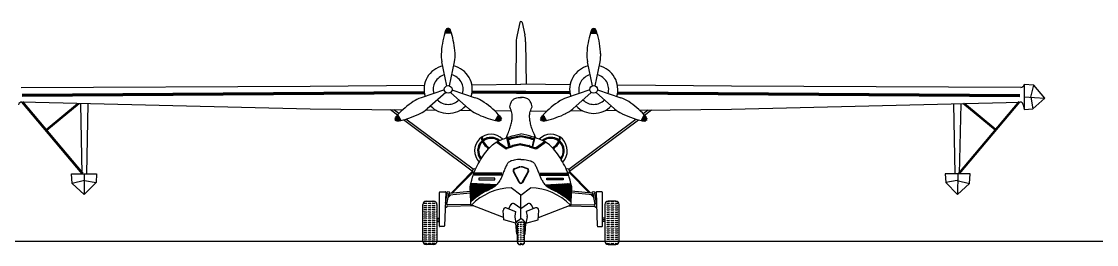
# Model space of a CAD drawing. Extents: x -166 to 11, y 0 to 66.
# Drawn here: x -83.02 to -50.92, y 49.77 to 56.44 of the extents above; entities that cross this region are included whole.
import ezdxf

# ---------------------------------------------------------------- set-up
doc = ezdxf.new("R2010")
doc.units = 0
doc.layers.get('0').update_dxf_attribs({"linetype": 'CONTINUOUS'})
doc.layers.add('AVION', color=7, linetype='CONTINUOUS')

# ---------------------------------------------------------------- blocks, each defined once
blk = doc.blocks.new('*X18')
at = {"color": 0}
for p, q in [((12.145, 7.336), (12.193, 7.419)), ((12.147, 7.289), (12.227, 7.427)), ((12.218, 7.289), (12.162, 7.385)), ((12.171, 7.4), (12.282, 7.4)), ((12.176, 7.289), (12.253, 7.422)), ((12.246, 7.289), (12.178, 7.408)), ((12.275, 7.289), (12.198, 7.422)), ((12.204, 7.289), (12.274, 7.409)), ((12.208, 7.425), (12.245, 7.425)), ((12.304, 7.289), (12.224, 7.427)), ((12.233, 7.289), (12.29, 7.387)), ((12.311, 7.327), (12.257, 7.421)), ((12.131, 7.289), (12.13, 7.29)), ((12.134, 7.3), (12.32, 7.3)), ((12.16, 7.289), (12.141, 7.322)), ((12.142, 7.325), (12.312, 7.325)), ((12.15, 7.35), (12.303, 7.35)), ((12.189, 7.289), (12.151, 7.354)), ((12.159, 7.375), (12.295, 7.375)), ((12.262, 7.289), (12.301, 7.356)), ((12.291, 7.289), (12.312, 7.324)), ((12.32, 7.289), (12.322, 7.292))]:
    blk.add_line(p, q, dxfattribs=at)
blk = doc.blocks.new('*X19')
at = {"color": 0}
for p, q in [((12.614, 2.239), (12.625, 2.25)), ((12.625, 2.25), (12.688, 2.25)), ((12.688, 2.25), (12.699, 2.261)), ((12.739, 2.239), (12.75, 2.25)), ((12.75, 2.25), (12.812, 2.25)), ((12.812, 2.25), (12.824, 2.261)), ((12.864, 2.239), (12.875, 2.25)), ((12.875, 2.25), (12.931, 2.25)), ((12.561, 2.125), (12.562, 2.125)), ((12.561, 2.062), (12.562, 2.062)), ((12.561, 2), (12.562, 2)), ((12.561, 1.938), (12.562, 1.938)), ((12.562, 2.125), (12.574, 2.136)), ((12.562, 2.062), (12.574, 2.074)), ((12.562, 2), (12.574, 2.011)), ((12.562, 1.938), (12.574, 1.949)), ((12.564, 2.189), (12.574, 2.199)), ((12.614, 2.176), (12.625, 2.188)), ((12.614, 2.114), (12.625, 2.125)), ((12.614, 2.051), (12.625, 2.062)), ((12.614, 1.989), (12.625, 2)), ((12.614, 1.926), (12.625, 1.938)), ((12.625, 2.188), (12.688, 2.188)), ((12.625, 2.125), (12.688, 2.125)), ((12.625, 2.062), (12.688, 2.062)), ((12.625, 2), (12.688, 2)), ((12.625, 1.938), (12.688, 1.938)), ((12.688, 2.188), (12.699, 2.199)), ((12.688, 2.125), (12.699, 2.136)), ((12.688, 2.062), (12.699, 2.074)), ((12.688, 2), (12.699, 2.011)), ((12.688, 1.938), (12.699, 1.949)), ((12.739, 2.176), (12.75, 2.188)), ((12.739, 2.114), (12.75, 2.125)), ((12.739, 2.051), (12.75, 2.062)), ((12.739, 1.989), (12.75, 2)), ((12.739, 1.926), (12.75, 1.938)), ((12.75, 2.188), (12.812, 2.188)), ((12.75, 2.125), (12.812, 2.125)), ((12.75, 2.062), (12.812, 2.062)), ((12.75, 2), (12.812, 2)), ((12.75, 1.938), (12.812, 1.938)), ((12.812, 2.188), (12.824, 2.199)), ((12.812, 2.125), (12.824, 2.136)), ((12.812, 2.062), (12.824, 2.074)), ((12.812, 2), (12.824, 2.011)), ((12.812, 1.938), (12.824, 1.949)), ((12.864, 2.176), (12.875, 2.188)), ((12.864, 2.114), (12.875, 2.125)), ((12.864, 2.051), (12.875, 2.062)), ((12.864, 1.989), (12.875, 2)), ((12.864, 1.926), (12.875, 1.938)), ((12.875, 2.188), (12.938, 2.188)), ((12.875, 2.125), (12.938, 2.125)), ((12.875, 2.062), (12.938, 2.062)), ((12.875, 2), (12.938, 2)), ((12.875, 1.938), (12.938, 1.938)), ((12.938, 2.188), (12.949, 2.199)), ((12.938, 2.125), (12.949, 2.136)), ((12.938, 2.062), (12.949, 2.074)), ((12.938, 2), (12.949, 2.011)), ((12.938, 1.938), (12.949, 1.949)), ((12.561, 1.875), (12.562, 1.875)), ((12.561, 1.812), (12.562, 1.812)), ((12.561, 1.75), (12.562, 1.75)), ((12.561, 1.688), (12.562, 1.688)), ((12.561, 1.625), (12.562, 1.625)), ((12.562, 1.875), (12.574, 1.886)), ((12.562, 1.812), (12.574, 1.824)), ((12.562, 1.75), (12.574, 1.761)), ((12.562, 1.688), (12.574, 1.699)), ((12.562, 1.625), (12.574, 1.636)), ((12.614, 1.864), (12.625, 1.875)), ((12.614, 1.801), (12.625, 1.812)), ((12.614, 1.739), (12.625, 1.75)), ((12.614, 1.676), (12.625, 1.688)), ((12.614, 1.614), (12.625, 1.625)), ((12.625, 1.875), (12.688, 1.875)), ((12.625, 1.812), (12.688, 1.812)), ((12.625, 1.75), (12.688, 1.75)), ((12.625, 1.688), (12.688, 1.688)), ((12.625, 1.625), (12.688, 1.625)), ((12.688, 1.875), (12.699, 1.886)), ((12.688, 1.812), (12.699, 1.824)), ((12.688, 1.75), (12.699, 1.761)), ((12.688, 1.688), (12.699, 1.699)), ((12.688, 1.625), (12.699, 1.636)), ((12.739, 1.864), (12.75, 1.875)), ((12.739, 1.801), (12.75, 1.812)), ((12.739, 1.739), (12.75, 1.75)), ((12.739, 1.676), (12.75, 1.688)), ((12.739, 1.614), (12.75, 1.625)), ((12.75, 1.875), (12.812, 1.875)), ((12.75, 1.812), (12.812, 1.812)), ((12.75, 1.75), (12.812, 1.75)), ((12.75, 1.688), (12.812, 1.688)), ((12.75, 1.625), (12.812, 1.625)), ((12.812, 1.875), (12.824, 1.886)), ((12.812, 1.812), (12.824, 1.824)), ((12.812, 1.75), (12.824, 1.761)), ((12.812, 1.688), (12.824, 1.699)), ((12.812, 1.625), (12.824, 1.636)), ((12.864, 1.864), (12.875, 1.875)), ((12.864, 1.801), (12.875, 1.812)), ((12.864, 1.739), (12.875, 1.75)), ((12.864, 1.676), (12.875, 1.688)), ((12.864, 1.614), (12.875, 1.625)), ((12.875, 1.875), (12.938, 1.875)), ((12.875, 1.812), (12.938, 1.812)), ((12.875, 1.75), (12.938, 1.75)), ((12.875, 1.688), (12.938, 1.688)), ((12.875, 1.625), (12.938, 1.625)), ((12.938, 1.875), (12.949, 1.886)), ((12.938, 1.812), (12.949, 1.824)), ((12.938, 1.75), (12.949, 1.761)), ((12.938, 1.688), (12.949, 1.699)), ((12.938, 1.625), (12.949, 1.636)), ((12.561, 1.562), (12.562, 1.562)), ((12.561, 1.5), (12.562, 1.5)), ((12.561, 1.438), (12.562, 1.438)), ((12.561, 1.375), (12.562, 1.375)), ((12.561, 1.312), (12.562, 1.312)), ((12.562, 1.562), (12.574, 1.574)), ((12.562, 1.5), (12.574, 1.511)), ((12.562, 1.438), (12.574, 1.449)), ((12.562, 1.375), (12.574, 1.386)), ((12.562, 1.312), (12.574, 1.324)), ((12.614, 1.551), (12.625, 1.562)), ((12.614, 1.489), (12.625, 1.5)), ((12.614, 1.426), (12.625, 1.438)), ((12.614, 1.364), (12.625, 1.375)), ((12.614, 1.301), (12.625, 1.312)), ((12.625, 1.562), (12.688, 1.562)), ((12.625, 1.5), (12.688, 1.5)), ((12.625, 1.438), (12.688, 1.438)), ((12.625, 1.375), (12.688, 1.375)), ((12.625, 1.312), (12.688, 1.312)), ((12.688, 1.562), (12.699, 1.574)), ((12.688, 1.5), (12.699, 1.511)), ((12.688, 1.438), (12.699, 1.449)), ((12.688, 1.375), (12.699, 1.386)), ((12.688, 1.312), (12.699, 1.324)), ((12.739, 1.551), (12.75, 1.562)), ((12.739, 1.489), (12.75, 1.5)), ((12.739, 1.426), (12.75, 1.438)), ((12.739, 1.364), (12.75, 1.375)), ((12.739, 1.301), (12.75, 1.312)), ((12.75, 1.562), (12.812, 1.562)), ((12.75, 1.5), (12.812, 1.5)), ((12.75, 1.438), (12.812, 1.438)), ((12.75, 1.375), (12.812, 1.375)), ((12.75, 1.312), (12.812, 1.312)), ((12.812, 1.562), (12.824, 1.574)), ((12.812, 1.5), (12.824, 1.511)), ((12.812, 1.438), (12.824, 1.449)), ((12.812, 1.375), (12.824, 1.386)), ((12.812, 1.312), (12.824, 1.324)), ((12.864, 1.551), (12.875, 1.562)), ((12.864, 1.489), (12.875, 1.5)), ((12.864, 1.426), (12.875, 1.438)), ((12.864, 1.364), (12.875, 1.375)), ((12.864, 1.301), (12.875, 1.312)), ((12.875, 1.562), (12.938, 1.562)), ((12.875, 1.5), (12.938, 1.5)), ((12.875, 1.438), (12.938, 1.438)), ((12.875, 1.375), (12.938, 1.375)), ((12.875, 1.312), (12.938, 1.312)), ((12.938, 1.562), (12.949, 1.574)), ((12.938, 1.5), (12.949, 1.511)), ((12.938, 1.438), (12.949, 1.449)), ((12.938, 1.375), (12.949, 1.386)), ((12.938, 1.312), (12.949, 1.324)), ((12.561, 1.25), (12.562, 1.25)), ((12.561, 1.188), (12.562, 1.188)), ((12.561, 1.125), (12.562, 1.125)), ((12.561, 1.062), (12.562, 1.062)), ((12.562, 1.25), (12.574, 1.261)), ((12.562, 1.188), (12.574, 1.199)), ((12.562, 1.125), (12.574, 1.136)), ((12.562, 1.062), (12.574, 1.074)), ((12.614, 1.239), (12.625, 1.25)), ((12.614, 1.176), (12.625, 1.188)), ((12.614, 1.114), (12.625, 1.125)), ((12.614, 1.051), (12.625, 1.062)), ((12.614, 0.989), (12.625, 1)), ((12.625, 1.25), (12.688, 1.25)), ((12.625, 1.188), (12.688, 1.188)), ((12.625, 1.125), (12.688, 1.125)), ((12.625, 1.062), (12.688, 1.062)), ((12.625, 1), (12.688, 1)), ((12.688, 1.25), (12.699, 1.261)), ((12.688, 1.188), (12.699, 1.199)), ((12.688, 1.125), (12.699, 1.136)), ((12.688, 1.062), (12.699, 1.074)), ((12.688, 1), (12.699, 1.011)), ((12.739, 1.239), (12.75, 1.25)), ((12.739, 1.176), (12.75, 1.188)), ((12.739, 1.114), (12.75, 1.125)), ((12.739, 1.051), (12.75, 1.062)), ((12.739, 0.989), (12.75, 1)), ((12.75, 1.25), (12.812, 1.25)), ((12.75, 1.188), (12.812, 1.188)), ((12.75, 1.125), (12.812, 1.125)), ((12.75, 1.062), (12.812, 1.062)), ((12.75, 1), (12.812, 1)), ((12.812, 1.25), (12.824, 1.261)), ((12.812, 1.188), (12.824, 1.199)), ((12.812, 1.125), (12.824, 1.136)), ((12.812, 1.062), (12.824, 1.074)), ((12.812, 1), (12.824, 1.011)), ((12.864, 1.239), (12.875, 1.25)), ((12.864, 1.176), (12.875, 1.188)), ((12.864, 1.114), (12.875, 1.125)), ((12.864, 1.051), (12.875, 1.062)), ((12.864, 0.989), (12.875, 1)), ((12.875, 1.25), (12.938, 1.25)), ((12.875, 1.188), (12.938, 1.188)), ((12.875, 1.125), (12.938, 1.125)), ((12.875, 1.062), (12.938, 1.062)), ((12.875, 1), (12.938, 1)), ((12.938, 1.25), (12.949, 1.261)), ((12.938, 1.188), (12.949, 1.199)), ((12.938, 1.125), (12.949, 1.136)), ((12.938, 1.062), (12.949, 1.074)), ((12.938, 1), (12.949, 1.011))]:
    blk.add_line(p, q, dxfattribs=at)
blk = doc.blocks.new('*X20')
at = {"color": 0}
for p, q in [((10.053, 1.625), (10.062, 1.625)), ((10.062, 1.625), (10.071, 1.634)), ((10.114, 1.614), (10.124, 1.624)), ((10.053, 1.562), (10.062, 1.562)), ((10.053, 1.5), (10.062, 1.5)), ((10.053, 1.438), (10.062, 1.438)), ((10.053, 1.375), (10.062, 1.375)), ((10.053, 1.312), (10.062, 1.312)), ((10.062, 1.562), (10.074, 1.574)), ((10.062, 1.5), (10.074, 1.511)), ((10.062, 1.438), (10.074, 1.449)), ((10.062, 1.375), (10.074, 1.386)), ((10.062, 1.312), (10.074, 1.324)), ((10.114, 1.551), (10.125, 1.562)), ((10.114, 1.489), (10.125, 1.5)), ((10.114, 1.426), (10.125, 1.438)), ((10.114, 1.364), (10.125, 1.375)), ((10.114, 1.301), (10.125, 1.312)), ((10.125, 1.562), (10.16, 1.562)), ((10.125, 1.5), (10.16, 1.5)), ((10.125, 1.438), (10.16, 1.438)), ((10.125, 1.375), (10.16, 1.375)), ((10.125, 1.312), (10.16, 1.312)), ((10.053, 1.25), (10.062, 1.25)), ((10.053, 1.188), (10.062, 1.188)), ((10.053, 1.125), (10.062, 1.125)), ((10.053, 1.062), (10.062, 1.062)), ((10.053, 1), (10.062, 1)), ((10.062, 1.25), (10.074, 1.261)), ((10.062, 1.188), (10.074, 1.199)), ((10.062, 1.125), (10.074, 1.136)), ((10.062, 1.062), (10.074, 1.074)), ((10.062, 1), (10.074, 1.011)), ((10.114, 1.239), (10.125, 1.25)), ((10.114, 1.176), (10.125, 1.188)), ((10.114, 1.114), (10.125, 1.125)), ((10.114, 1.051), (10.125, 1.062)), ((10.114, 0.989), (10.125, 1)), ((10.125, 1.25), (10.16, 1.25)), ((10.125, 1.188), (10.16, 1.188)), ((10.125, 1.125), (10.16, 1.125)), ((10.125, 1.062), (10.16, 1.062)), ((10.125, 1), (10.15, 1))]:
    blk.add_line(p, q, dxfattribs=at)
blk = doc.blocks.new('*X21')
at = {"color": 0}
for p, q in [((10.787, 2.744), (10.791, 2.748)), ((10.81, 2.722), (10.838, 2.751)), ((10.926, 2.641), (10.818, 2.75)), ((10.834, 2.702), (10.885, 2.754)), ((10.859, 2.683), (10.932, 2.756)), ((11.014, 2.597), (10.86, 2.752)), ((10.885, 2.665), (10.979, 2.759)), ((11.099, 2.557), (10.902, 2.754)), ((10.913, 2.649), (11.026, 2.762)), ((10.942, 2.633), (11.073, 2.764)), ((11.192, 2.508), (10.943, 2.757)), ((10.971, 2.618), (11.12, 2.767)), ((11.319, 2.426), (10.985, 2.759)), ((11.001, 2.604), (11.167, 2.77)), ((11.498, 2.291), (11.027, 2.762)), ((11.031, 2.59), (11.214, 2.773)), ((11.061, 2.576), (11.261, 2.775)), ((11.555, 2.277), (11.069, 2.764)), ((11.091, 2.561), (11.307, 2.778)), ((11.557, 2.32), (11.11, 2.767)), ((11.12, 2.547), (11.354, 2.781)), ((11.149, 2.532), (11.401, 2.783)), ((11.558, 2.363), (11.152, 2.769)), ((11.178, 2.516), (11.448, 2.786)), ((11.56, 2.405), (11.194, 2.771)), ((11.206, 2.5), (11.495, 2.789)), ((11.233, 2.483), (11.542, 2.792)), ((11.562, 2.448), (11.236, 2.774)), ((11.26, 2.466), (11.554, 2.76)), ((11.563, 2.491), (11.277, 2.776)), ((11.287, 2.448), (11.563, 2.724)), ((11.313, 2.43), (11.57, 2.687)), ((11.565, 2.533), (11.319, 2.779)), ((11.339, 2.411), (11.568, 2.641)), ((11.566, 2.576), (11.361, 2.781)), ((11.364, 2.393), (11.567, 2.595)), ((11.568, 2.619), (11.403, 2.784)), ((11.569, 2.662), (11.445, 2.786)), ((11.567, 2.708), (11.486, 2.788)), ((11.553, 2.766), (11.528, 2.791)), ((11.39, 2.374), (11.565, 2.549)), ((11.415, 2.355), (11.563, 2.504)), ((11.44, 2.336), (11.562, 2.458)), ((11.465, 2.317), (11.56, 2.412)), ((11.49, 2.297), (11.559, 2.366)), ((11.514, 2.278), (11.557, 2.32)), ((11.539, 2.258), (11.555, 2.275))]:
    blk.add_line(p, q, dxfattribs=at)

msp = doc.modelspace()

# ---------------------------------------------------------------- linework, layer by layer
at = {"layer": 'AVION'}
for p, q in [((-68.144, 56.406), (-68.226, 56.036)), ((-68.074, 56.406), (-67.992, 56.036)), ((-70.186, 56.093), (-70.379, 56.093)), ((-66.032, 56.093), (-65.839, 56.093)), ((-68.249, 55.833), (-68.265, 54.561)), ((-67.969, 55.833), (-67.953, 54.561)), ((-70.324, 54.515), (-70.47, 55.235)), ((-70.241, 54.515), (-70.095, 55.235)), ((-65.977, 54.515), (-66.123, 55.235)), ((-65.894, 54.515), (-65.748, 55.235)), ((-69.577, 54.549), (-68.109, 54.563)), ((-66.641, 54.549), (-68.109, 54.563)), ((-83.034, 54.468), (-74.397, 54.503)), ((-70.997, 54.332), (-83.005, 54.255)), ((-70.995, 54.317), (-83.004, 54.24)), ((-70.993, 54.302), (-83.004, 54.225)), ((-70.991, 54.287), (-83.004, 54.21)), ((-70.988, 54.272), (-83.004, 54.195)), ((-74.397, 54.503), (-70.99, 54.535)), ((-70.396, 54.39), (-71.092, 54.157)), ((-70.355, 54.318), (-70.905, 53.832)), ((-70.21, 54.318), (-69.66, 53.832)), ((-70.168, 54.39), (-69.472, 54.157)), ((-67.973, 54.291), (-69.575, 54.281)), ((-67.973, 54.306), (-69.572, 54.296)), ((-67.973, 54.321), (-69.57, 54.311)), ((-67.973, 54.336), (-69.568, 54.326)), ((-67.974, 54.351), (-69.566, 54.341)), ((-68.245, 54.336), (-66.65, 54.326)), ((-68.245, 54.321), (-66.648, 54.311)), ((-68.245, 54.306), (-66.646, 54.296)), ((-68.245, 54.291), (-66.643, 54.281)), ((-68.244, 54.351), (-66.652, 54.341)), ((-66.05, 54.39), (-66.746, 54.157)), ((-66.008, 54.318), (-66.558, 53.832)), ((-65.863, 54.318), (-65.313, 53.832)), ((-65.822, 54.39), (-65.126, 54.157)), ((-65.23, 54.272), (-53.214, 54.195)), ((-61.821, 54.503), (-65.228, 54.535)), ((-65.227, 54.287), (-53.214, 54.21)), ((-65.225, 54.302), (-53.214, 54.225)), ((-65.223, 54.317), (-53.213, 54.24)), ((-65.221, 54.332), (-53.213, 54.255)), ((-53.184, 54.468), (-61.821, 54.503)), ((-53.084, 54.557), (-53.085, 54.551)), ((-53.084, 54.557), (-53.083, 53.811)), ((-52.797, 54.536), (-53.084, 54.557)), ((-52.888, 54.171), (-52.797, 54.536)), ((-52.471, 54.142), (-52.797, 54.536)), ((-74.398, 53.816), (-83.007, 54.03)), ((-81.206, 51.881), (-83.007, 54.03)), ((-81.183, 51.9), (-82.984, 54.049)), ((-82.283, 53.213), (-81.349, 53.989)), ((-82.264, 53.189), (-81.303, 53.988)), ((-81.206, 51.881), (-81.25, 53.981)), ((-81.074, 51.881), (-81.029, 53.981)), ((-61.82, 53.816), (-53.211, 54.03)), ((-55.144, 51.881), (-55.189, 53.981)), ((-55.035, 51.9), (-53.234, 54.049)), ((-55.012, 51.881), (-53.211, 54.03)), ((-55.012, 51.881), (-54.968, 53.981)), ((-53.954, 53.189), (-54.915, 53.988)), ((-53.935, 53.213), (-54.869, 53.989)), ((-53.11, 53.949), (-53.083, 53.811)), ((-53.084, 54.184), (-52.471, 54.142)), ((-52.888, 54.171), (-52.825, 53.823)), ((-52.825, 53.823), (-52.471, 54.142)), ((-71.649, 53.79), (-74.398, 53.816)), ((-71.794, 53.635), (-72.006, 53.793)), ((-71.758, 53.683), (-71.905, 53.793)), ((-71.791, 53.648), (-71.694, 53.481)), ((-70.634, 53.781), (-70.963, 53.784)), ((-69.584, 53.771), (-69.942, 53.774)), ((-68.393, 53.76), (-68.888, 53.764)), ((-68.871, 53.481), (-68.774, 53.648)), ((-67.825, 53.76), (-67.33, 53.764)), ((-67.347, 53.481), (-67.444, 53.648)), ((-66.634, 53.771), (-66.276, 53.774)), ((-65.584, 53.781), (-65.255, 53.784)), ((-64.569, 53.79), (-61.82, 53.816)), ((-64.427, 53.648), (-64.524, 53.481)), ((-64.46, 53.683), (-64.313, 53.793)), ((-64.424, 53.635), (-64.212, 53.793)), ((-53.083, 53.811), (-52.825, 53.823)), ((-71.822, 53.469), (-71.848, 53.495)), ((-69.563, 51.963), (-71.615, 53.5)), ((-69.539, 52.02), (-71.542, 53.52)), ((-66.679, 52.02), (-64.676, 53.52)), ((-66.655, 51.963), (-64.603, 53.5)), ((-64.396, 53.469), (-64.37, 53.495)), ((-68.53, 52.985), (-68.507, 52.989)), ((-68.466, 52.689), (-68.53, 52.985)), ((-68.507, 52.989), (-68.443, 52.697)), ((-67.711, 52.989), (-67.775, 52.697)), ((-67.752, 52.689), (-67.688, 52.985)), ((-67.688, 52.985), (-67.711, 52.989)), ((-68.582, 52.646), (-68.845, 52.829)), ((-68.578, 52.68), (-68.816, 52.846)), ((-68.358, 52.696), (-68.518, 52.638)), ((-68.366, 52.725), (-68.514, 52.671)), ((-68.116, 52.784), (-68.359, 52.727)), ((-68.109, 52.755), (-68.35, 52.698)), ((-68.109, 52.755), (-67.868, 52.698)), ((-68.102, 52.784), (-67.859, 52.727)), ((-67.86, 52.696), (-67.7, 52.638)), ((-67.852, 52.725), (-67.704, 52.671)), ((-67.64, 52.68), (-67.402, 52.846)), ((-67.636, 52.646), (-67.373, 52.829)), ((-68.296, 52.047), (-68.159, 52.094)), ((-68.291, 52.032), (-68.154, 52.08)), ((-67.927, 52.032), (-68.064, 52.08)), ((-67.922, 52.047), (-68.059, 52.094)), ((-81.523, 51.881), (-81.517, 51.882)), ((-81.523, 51.881), (-80.778, 51.88)), ((-81.503, 51.594), (-81.523, 51.881)), ((-81.137, 51.685), (-81.503, 51.594)), ((-81.15, 51.881), (-81.147, 51.268)), ((-81.137, 51.685), (-80.79, 51.621)), ((-80.778, 51.88), (-80.79, 51.621)), ((-69.562, 51.954), (-70.196, 51.311)), ((-69.548, 51.925), (-70.149, 51.315)), ((-68.683, 51.842), (-69.507, 51.843)), ((-68.683, 51.902), (-69.506, 51.903)), ((-68.683, 51.887), (-69.506, 51.888)), ((-68.683, 51.872), (-69.506, 51.873)), ((-68.683, 51.857), (-69.506, 51.858)), ((-68.884, 51.756), (-69.366, 51.756)), ((-69.366, 51.756), (-69.366, 51.704)), ((-69.366, 51.704), (-68.887, 51.704)), ((-68.887, 51.704), (-68.887, 51.753)), ((-68.161, 51.63), (-68.334, 51.947)), ((-68.148, 51.638), (-68.321, 51.954)), ((-68.07, 51.638), (-67.897, 51.954)), ((-68.057, 51.63), (-67.884, 51.947)), ((-67.535, 51.902), (-66.712, 51.903)), ((-67.535, 51.887), (-66.712, 51.888)), ((-67.535, 51.872), (-66.712, 51.873)), ((-67.535, 51.857), (-66.712, 51.858)), ((-67.535, 51.842), (-66.711, 51.843)), ((-67.334, 51.756), (-66.852, 51.756)), ((-67.331, 51.704), (-67.331, 51.753)), ((-66.852, 51.704), (-67.331, 51.704)), ((-66.852, 51.756), (-66.852, 51.704)), ((-66.67, 51.925), (-66.069, 51.315)), ((-66.656, 51.954), (-66.022, 51.311)), ((-54.695, 51.881), (-55.44, 51.88)), ((-55.44, 51.88), (-55.428, 51.621)), ((-55.081, 51.685), (-55.428, 51.621)), ((-55.081, 51.685), (-54.715, 51.594)), ((-55.067, 51.881), (-55.071, 51.268)), ((-54.715, 51.594), (-54.695, 51.881)), ((-54.695, 51.881), (-54.701, 51.882)), ((-81.147, 51.268), (-81.503, 51.594)), ((-80.79, 51.621), (-81.147, 51.268)), ((-70.239, 51.307), (-69.621, 51.364)), ((-69.626, 51.499), (-69.602, 51.597)), ((-69.61, 51.051), (-69.626, 51.499)), ((-68.84, 51.552), (-69.602, 51.597)), ((-68.109, 51.246), (-68.397, 51.465)), ((-68.109, 51.246), (-67.821, 51.465)), ((-67.378, 51.552), (-66.616, 51.597)), ((-66.592, 51.499), (-66.616, 51.597)), ((-66.608, 51.051), (-66.592, 51.499)), ((-65.979, 51.307), (-66.597, 51.364)), ((-55.428, 51.621), (-55.071, 51.268)), ((-55.071, 51.268), (-54.715, 51.594)), ((-70.939, 51.067), (-70.716, 51.067)), ((-70.54, 50.321), (-70.541, 51.331)), ((-70.531, 51.342), (-70.369, 51.345)), ((-70.356, 51.333), (-70.388, 50.325)), ((-70.366, 51.009), (-70.312, 51.297)), ((-70.321, 50.979), (-70.265, 51.279)), ((-70.204, 51.26), (-70.283, 51.18)), ((-70.248, 51.258), (-70.273, 51.232)), ((-70.244, 51.257), (-69.619, 51.314)), ((-69.607, 50.956), (-69.61, 51.051)), ((-68.109, 50.549), (-68.109, 51.246)), ((-68.109, 50.549), (-68.109, 51.246)), ((-66.611, 50.956), (-66.608, 51.051)), ((-65.974, 51.257), (-66.599, 51.314)), ((-66.014, 51.26), (-65.935, 51.18)), ((-65.97, 51.258), (-65.945, 51.232)), ((-65.897, 50.979), (-65.953, 51.279)), ((-65.852, 51.009), (-65.906, 51.297)), ((-65.862, 51.333), (-65.83, 50.325)), ((-65.687, 51.342), (-65.849, 51.345)), ((-65.678, 50.321), (-65.677, 51.331)), ((-65.279, 51.067), (-65.502, 51.067)), ((-71.039, 49.871), (-71.039, 50.967)), ((-70.616, 50.967), (-70.616, 49.871)), ((-69.607, 50.972), (-70.307, 50.962)), ((-69.52, 50.923), (-70.305, 50.912)), ((-68.629, 50.58), (-69.607, 50.956)), ((-68.62, 50.511), (-68.641, 50.793)), ((-68.546, 50.863), (-68.267, 50.757)), ((-68.41, 50.963), (-68.476, 50.837)), ((-68.109, 50.849), (-68.308, 50.988)), ((-68.267, 50.757), (-68.293, 50.621)), ((-68.109, 50.849), (-67.91, 50.988)), ((-67.672, 50.863), (-67.951, 50.757)), ((-67.951, 50.757), (-67.925, 50.621)), ((-67.808, 50.963), (-67.742, 50.837)), ((-67.598, 50.511), (-67.577, 50.793)), ((-67.589, 50.58), (-66.611, 50.956)), ((-66.698, 50.923), (-65.913, 50.912)), ((-66.611, 50.972), (-65.911, 50.962)), ((-65.602, 50.967), (-65.602, 49.871)), ((-65.179, 49.871), (-65.179, 50.967)), ((-70.618, 50.555), (-70.54, 50.555)), ((-70.618, 50.505), (-70.54, 50.505)), ((-70.618, 50.455), (-70.54, 50.455)), ((-68.257, 50.414), (-68.62, 50.511)), ((-68.293, 50.594), (-68.257, 50.414)), ((-68.257, 50.414), (-68.19, 50.491)), ((-68.233, 50.08), (-68.257, 50.414)), ((-68.19, 50.491), (-68.109, 50.549)), ((-68.146, 50.438), (-68.109, 50.438)), ((-68.028, 50.491), (-68.109, 50.549)), ((-68.072, 50.438), (-68.109, 50.438)), ((-67.961, 50.414), (-68.028, 50.491)), ((-67.985, 50.08), (-67.961, 50.414)), ((-67.925, 50.594), (-67.961, 50.414)), ((-67.961, 50.414), (-67.598, 50.511)), ((-65.6, 50.555), (-65.678, 50.555)), ((-65.6, 50.505), (-65.678, 50.505)), ((-65.6, 50.455), (-65.678, 50.455)), ((-70.402, 50.313), (-70.53, 50.31)), ((-68.209, 50.08), (-68.233, 50.08)), ((-68.216, 49.841), (-68.216, 50.368)), ((-68.009, 50.08), (-67.985, 50.08)), ((-68.002, 49.841), (-68.002, 50.368)), ((-65.816, 50.313), (-65.688, 50.31)), ((-165.978, 49.872), (11.04, 49.872)), ((-70.716, 49.771), (-70.939, 49.771)), ((-68.146, 49.771), (-68.109, 49.771)), ((-68.072, 49.771), (-68.109, 49.771)), ((-65.502, 49.771), (-65.279, 49.771))]:
    msp.add_line(p, q, dxfattribs=at)
for points in [[(-68.439, 53.886), (-68.431, 53.926), (-68.422, 53.962), (-68.412, 53.993), (-68.401, 54.021), (-68.389, 54.045), (-68.376, 54.066), (-68.362, 54.084), (-68.346, 54.101), (-68.329, 54.115), (-68.31, 54.128), (-68.287, 54.139), (-68.26, 54.148), (-68.228, 54.156), (-68.19, 54.162), (-68.145, 54.166), (-68.091, 54.168)], [(-67.778, 53.886), (-67.787, 53.926), (-67.796, 53.962), (-67.806, 53.993), (-67.817, 54.021), (-67.829, 54.045), (-67.842, 54.066), (-67.856, 54.084), (-67.872, 54.101), (-67.889, 54.115), (-67.908, 54.128), (-67.931, 54.139), (-67.958, 54.148), (-67.99, 54.156), (-68.028, 54.162), (-68.073, 54.166), (-68.127, 54.168)], [(-68.544, 52.973), (-68.521, 53.027), (-68.5, 53.077), (-68.482, 53.122), (-68.466, 53.163), (-68.452, 53.202), (-68.439, 53.239), (-68.428, 53.274), (-68.417, 53.308), (-68.408, 53.343), (-68.399, 53.377), (-68.391, 53.41), (-68.384, 53.444), (-68.378, 53.477), (-68.373, 53.51), (-68.37, 53.542), (-68.368, 53.574), (-68.367, 53.605), (-68.369, 53.637), (-68.372, 53.669), (-68.378, 53.704), (-68.388, 53.743), (-68.401, 53.785), (-68.418, 53.832), (-68.439, 53.886)], [(-67.674, 52.973), (-67.697, 53.027), (-67.718, 53.077), (-67.736, 53.122), (-67.752, 53.163), (-67.766, 53.202), (-67.779, 53.239), (-67.79, 53.274), (-67.801, 53.308), (-67.81, 53.343), (-67.819, 53.377), (-67.827, 53.41), (-67.834, 53.444), (-67.84, 53.477), (-67.845, 53.51), (-67.848, 53.542), (-67.85, 53.574), (-67.851, 53.605), (-67.849, 53.637), (-67.846, 53.669), (-67.84, 53.704), (-67.83, 53.743), (-67.817, 53.785), (-67.8, 53.832), (-67.778, 53.886)], [(-69.602, 51.597), (-69.578, 51.694), (-69.553, 51.781), (-69.527, 51.86), (-69.501, 51.933), (-69.474, 52), (-69.445, 52.064), (-69.415, 52.125), (-69.383, 52.186), (-69.349, 52.247), (-69.313, 52.307), (-69.276, 52.367), (-69.238, 52.425), (-69.198, 52.482), (-69.159, 52.536), (-69.119, 52.586), (-69.08, 52.633), (-69.041, 52.676), (-69.002, 52.714), (-68.962, 52.749), (-68.92, 52.781), (-68.876, 52.811), (-68.829, 52.839), (-68.777, 52.866), (-68.722, 52.893), (-68.66, 52.919), (-68.594, 52.945), (-68.527, 52.969)], [(-68.504, 52.977), (-68.448, 52.995), (-68.369, 53.018), (-68.285, 53.039), (-68.199, 53.059), (-68.109, 53.076)], [(-67.714, 52.977), (-67.77, 52.995), (-67.849, 53.018), (-67.933, 53.039), (-68.019, 53.059), (-68.109, 53.076)], [(-66.616, 51.597), (-66.64, 51.694), (-66.665, 51.781), (-66.691, 51.86), (-66.717, 51.933), (-66.744, 52), (-66.773, 52.064), (-66.803, 52.125), (-66.835, 52.186), (-66.869, 52.247), (-66.905, 52.307), (-66.942, 52.367), (-66.98, 52.425), (-67.02, 52.482), (-67.059, 52.536), (-67.099, 52.586), (-67.138, 52.633), (-67.177, 52.676), (-67.216, 52.714), (-67.256, 52.749), (-67.298, 52.781), (-67.342, 52.811), (-67.389, 52.839), (-67.441, 52.866), (-67.496, 52.893), (-67.558, 52.919), (-67.624, 52.945), (-67.691, 52.969)], [(-68.109, 52.316), (-68.147, 52.314), (-68.208, 52.308), (-68.261, 52.301), (-68.307, 52.294), (-68.346, 52.286), (-68.38, 52.277), (-68.408, 52.268), (-68.432, 52.257), (-68.453, 52.246), (-68.471, 52.234), (-68.486, 52.221), (-68.5, 52.206), (-68.512, 52.19), (-68.524, 52.171), (-68.535, 52.15), (-68.547, 52.126), (-68.56, 52.099), (-68.573, 52.07), (-68.586, 52.039), (-68.6, 52.007), (-68.613, 51.975), (-68.626, 51.943), (-68.639, 51.911), (-68.651, 51.881), (-68.662, 51.853), (-68.673, 51.826), (-68.683, 51.801), (-68.693, 51.776), (-68.704, 51.752), (-68.715, 51.729), (-68.728, 51.705), (-68.742, 51.68), (-68.758, 51.655), (-68.775, 51.63), (-68.795, 51.604)], [(-68.109, 52.316), (-68.071, 52.314), (-68.01, 52.308), (-67.957, 52.301), (-67.911, 52.294), (-67.872, 52.286), (-67.838, 52.277), (-67.81, 52.268), (-67.786, 52.257), (-67.765, 52.246), (-67.747, 52.234), (-67.732, 52.221), (-67.718, 52.206), (-67.706, 52.19), (-67.694, 52.171), (-67.683, 52.15), (-67.671, 52.126), (-67.658, 52.099), (-67.645, 52.07), (-67.632, 52.039), (-67.618, 52.007), (-67.605, 51.975), (-67.592, 51.943), (-67.579, 51.911), (-67.567, 51.881), (-67.556, 51.853), (-67.545, 51.826), (-67.535, 51.801), (-67.525, 51.776), (-67.514, 51.752), (-67.502, 51.729), (-67.49, 51.705), (-67.476, 51.68), (-67.46, 51.655), (-67.443, 51.63), (-67.423, 51.604)], [(-68.795, 51.604), (-68.816, 51.578), (-68.84, 51.552), (-68.865, 51.528), (-68.892, 51.504), (-68.922, 51.482), (-68.954, 51.462), (-68.988, 51.443), (-69.023, 51.425), (-69.06, 51.407), (-69.097, 51.39), (-69.136, 51.371), (-69.175, 51.352), (-69.214, 51.332), (-69.253, 51.31), (-69.293, 51.286), (-69.334, 51.258), (-69.379, 51.227), (-69.427, 51.192), (-69.48, 51.152), (-69.539, 51.107), (-69.61, 51.051)], [(-67.423, 51.604), (-67.402, 51.578), (-67.378, 51.552), (-67.353, 51.528), (-67.326, 51.504), (-67.296, 51.482), (-67.264, 51.462), (-67.23, 51.443), (-67.195, 51.425), (-67.158, 51.407), (-67.121, 51.39), (-67.082, 51.371), (-67.043, 51.352), (-67.004, 51.332), (-66.965, 51.31), (-66.925, 51.286), (-66.884, 51.258), (-66.839, 51.227), (-66.791, 51.192), (-66.738, 51.152), (-66.679, 51.107), (-66.608, 51.051)]]:
    msp.add_lwpolyline(points, dxfattribs=at)
for centre, radius in [((-70.282, 54.408), 0.115), ((-65.936, 54.408), 0.115), ((-70.277, 51.317), 0.04), ((-65.941, 51.317), 0.04)]:
    msp.add_circle(centre, radius, dxfattribs=at)
for centre, radius, start, end in [((-67.958, 55.342), 2.535, 160.5244, 162.7566), ((-70.282, 56.162), 0.07, 20.7755, 159.2245), ((-72.607, 55.342), 2.535, 17.2434, 19.4756), ((-68.107, 56.401), 0.0373, 92.5356, 171.8342), ((-68.111, 56.401), 0.0373, 8.1658, 87.4644), ((-63.611, 55.342), 2.535, 160.5244, 162.7566), ((-65.936, 56.162), 0.07, 20.7755, 159.2245), ((-68.26, 55.342), 2.535, 17.2434, 19.4756), ((-67.958, 55.342), 2.535, 162.7566, 177.5194), ((-72.607, 55.342), 2.535, 3.4416, 17.2434), ((-67.249, 55.821), 1, 167.5712, 179.3051), ((-68.969, 55.821), 1, 0.6949, 12.4288), ((-63.611, 55.342), 2.535, 162.7566, 176.5584), ((-68.26, 55.342), 2.535, 2.4806, 17.2434), ((-69.49, 55.434), 1, 176.5584, 191.4988), ((-71.075, 55.434), 1, 348.5012, 3.4416), ((-65.143, 55.434), 1, 176.5584, 191.4988), ((-66.728, 55.434), 1, 348.5012, 3.4416), ((-70.282, 54.408), 0.719, 103.0143, 196.9857), ((-70.282, 54.408), 0.719, 343.0143, 76.9857), ((-65.936, 54.408), 0.719, 103.0143, 196.9857), ((-65.936, 54.408), 0.719, 343.0143, 76.9857), ((-70.282, 54.408), 0.447, 103.9362, 196.0638), ((-70.282, 54.408), 0.447, 343.9362, 76.0638), ((-65.936, 54.408), 0.447, 103.9362, 196.0638), ((-65.936, 54.408), 0.447, 343.9362, 76.0638), ((-53.184, 54.568), 0.1, 269.7707, 349.8901), ((-83.01, 53.93), 0.1, 88.5749, 169.0572), ((-69.929, 51.927), 2.535, 123.4416, 137.2434), ((-70.775, 53.208), 1, 108.5012, 123.4416), ((-70.282, 54.408), 0.447, 223.9362, 316.0638), ((-69.789, 53.208), 1, 56.5584, 71.4988), ((-70.636, 51.927), 2.535, 42.7566, 57.5194), ((-65.582, 51.927), 2.535, 122.4806, 137.2434), ((-66.429, 53.208), 1, 108.5012, 123.4416), ((-65.936, 54.408), 0.447, 223.9362, 316.0638), ((-65.443, 53.208), 1, 56.5584, 71.4988), ((-66.289, 51.927), 2.535, 42.7566, 56.5584), ((-53.208, 53.93), 0.1, 10.9428, 91.4251), ((-69.929, 51.927), 2.535, 137.2434, 139.4756), ((-72.254, 55.954), 2.535, 282.7566, 297.5194), ((-71.567, 54.58), 1, 296.5584, 311.4988), ((-70.282, 54.408), 0.719, 223.0143, 316.9857), ((-68.997, 54.58), 1, 228.5012, 243.4416), ((-68.311, 55.954), 2.535, 243.4416, 257.2434), ((-70.636, 51.927), 2.535, 40.5244, 42.7566), ((-65.582, 51.927), 2.535, 137.2434, 139.4756), ((-67.907, 55.954), 2.535, 282.7566, 296.5584), ((-67.221, 54.58), 1, 296.5584, 311.4988), ((-65.936, 54.408), 0.719, 223.0143, 316.9857), ((-64.651, 54.58), 1, 228.5012, 243.4416), ((-63.964, 55.954), 2.535, 242.4806, 257.2434), ((-66.289, 51.927), 2.535, 40.5244, 42.7566), ((-72.254, 55.954), 2.535, 280.5244, 282.7566), ((-68.311, 55.954), 2.535, 257.2434, 259.4756), ((-67.907, 55.954), 2.535, 280.5244, 282.7566), ((-63.964, 55.954), 2.535, 257.2434, 259.4756), ((-69.003, 52.576), 0.489, 44.8208, 223.9743), ((-68.837, 53.037), 0.463, 188.619, 240.1187), ((-68.837, 53.037), 0.433, 186.6541, 240.1187), ((-69.003, 52.576), 0.399, 49.8997, 127.476), ((-67.925, 51.328), 1.697, 96.2311, 109.5723), ((-67.925, 51.328), 1.667, 96.2311, 109.5723), ((-68.293, 51.328), 1.667, 70.4277, 83.7689), ((-68.293, 51.328), 1.697, 70.4277, 83.7689), ((-67.215, 52.576), 0.489, 316.0257, 135.1792), ((-67.215, 52.576), 0.399, 52.524, 130.1003), ((-67.381, 53.037), 0.433, 299.8813, 353.3459), ((-67.381, 53.037), 0.463, 299.8813, 351.381), ((-69.003, 52.576), 0.399, 132.0505, 220.3845), ((-69.003, 52.576), 0.369, 133.6807, 218.8929), ((-69.003, 52.576), 0.369, 52.0485, 128.8066), ((-68.542, 52.704), 0.07, 235.1596, 289.8775), ((-68.538, 52.737), 0.07, 235.1596, 289.8775), ((-68.343, 52.659), 0.07, 103.1867, 109.8775), ((-68.334, 52.63), 0.07, 103.1867, 109.8775), ((-67.884, 52.63), 0.07, 70.1225, 76.8133), ((-67.875, 52.659), 0.07, 70.1225, 76.8133), ((-67.68, 52.737), 0.07, 250.1225, 304.8404), ((-67.676, 52.704), 0.07, 250.1225, 304.8404), ((-67.215, 52.576), 0.369, 51.1934, 127.9515), ((-67.215, 52.576), 0.369, 321.1071, 46.3193), ((-67.215, 52.576), 0.399, 319.6155, 47.9495), ((-69.496, 51.968), 0.0675, 60.154, 255.9806), ((-68.273, 51.981), 0.07, 109.1451, 208.5949), ((-68.273, 51.981), 0.055, 109.1451, 208.5949), ((-68.136, 52.028), 0.07, 76.4557, 109.1451), ((-68.136, 52.028), 0.055, 76.4557, 109.1451), ((-68.082, 52.028), 0.07, 70.8549, 103.5443), ((-68.082, 52.028), 0.055, 70.8549, 103.5443), ((-67.945, 51.981), 0.055, 331.4051, 70.8549), ((-67.945, 51.981), 0.07, 331.4051, 70.8549), ((-66.722, 51.968), 0.0675, 284.0194, 119.846), ((-68.361, 49.754), 1.712, 91.2092, 135.7274), ((-68.1, 51.664), 0.07, 208.5949, 262.5872), ((-68.1, 51.664), 0.055, 208.5949, 262.5872), ((-68.118, 51.664), 0.055, 277.4128, 331.4051), ((-68.118, 51.664), 0.07, 277.4128, 331.4051), ((-67.857, 49.754), 1.712, 44.2726, 88.7908), ((-70.939, 50.967), 0.1, 90, 180), ((-70.716, 50.967), 0.1, 0, 90), ((-70.529, 51.331), 0.012, 97.4131, 180.06), ((-70.368, 51.333), 0.012, 358.2412, 97.4131), ((-70.235, 51.286), 0.0302, 192.4362, 252.5884), ((-65.983, 51.286), 0.0302, 287.4116, 347.5638), ((-65.85, 51.333), 0.012, 82.5869, 181.7588), ((-65.689, 51.331), 0.012, 359.94, 82.5869), ((-65.502, 50.967), 0.1, 90, 180), ((-65.279, 50.967), 0.1, 0, 90), ((-70.354, 50.936), 0.0545, 253.2737, 103.2087), ((-68.571, 50.798), 0.07, 69.1971, 184.2344), ((-68.348, 50.93), 0.07, 55.1964, 152.4055), ((-67.87, 50.93), 0.07, 27.5945, 124.8036), ((-67.647, 50.798), 0.07, 355.7656, 110.8029), ((-65.864, 50.936), 0.0545, 76.7913, 286.7263), ((-68.225, 50.608), 0.07, 169.0509, 191.3048), ((-68.146, 50.368), 0.07, 90, 180), ((-68.072, 50.368), 0.07, 0, 90), ((-67.993, 50.608), 0.07, 348.6952, 10.9491), ((-70.528, 50.321), 0.012, 180.06, 260.6936), ((-70.4, 50.325), 0.012, 260.6936, 358.2412), ((-65.818, 50.325), 0.012, 181.7588, 279.3064), ((-65.69, 50.321), 0.012, 279.3064, 359.94), ((-70.939, 49.871), 0.1, 180, 270), ((-70.716, 49.871), 0.1, 270, 0), ((-68.146, 49.841), 0.07, 180, 270), ((-68.072, 49.841), 0.07, 270, 0), ((-65.502, 49.871), 0.1, 180, 270), ((-65.279, 49.871), 0.1, 270, 0)]:
    msp.add_arc(centre, radius, start, end, dxfattribs=at)

# ---------------------------------------------------------------- block references
at = {"layer": 'AVION', "xscale": -1}
for name in ['*X18', '*X21', '*X19', '*X20']:
    msp.add_blockref(name, (-58.056, 48.805), dxfattribs=at)
at = {"layer": 'AVION'}
for name in ['*X18', '*X21', '*X19', '*X20']:
    msp.add_blockref(name, (-78.162, 48.805), dxfattribs=at)
at = {"layer": 'AVION', "xscale": -1}
for p, rotation in [((-71.543, 67.797), 120), ((-81.248, 46.62), 240)]:
    msp.add_blockref('*X18', p, dxfattribs=dict(at, rotation=rotation))
at = {"layer": 'AVION'}
for p, rotation in [((-54.97, 46.62), 120), ((-64.675, 67.797), 240)]:
    msp.add_blockref('*X18', p, dxfattribs=dict(at, rotation=rotation))

doc.saveas('drawing.dxf')
